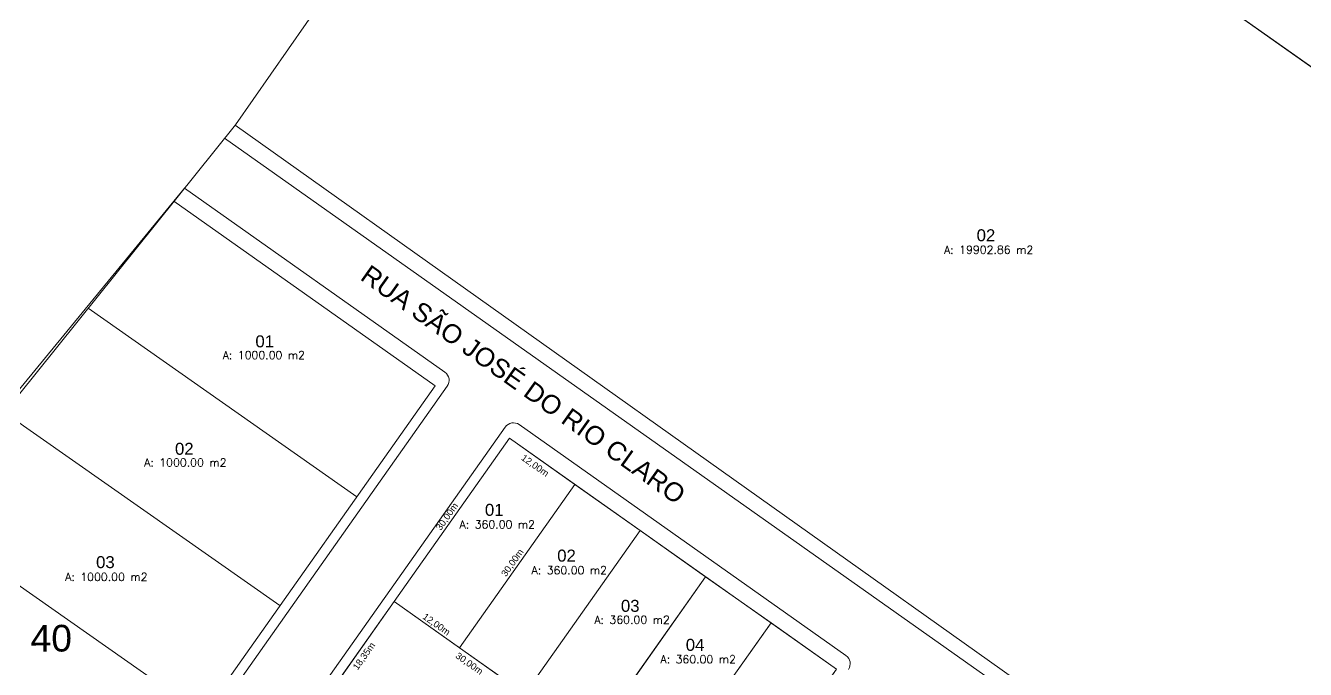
# Model space of a CAD drawing. Header units: metres. Extents: x 3808 to 8215, y 2374 to 6187.
# Drawn here: x 7852.6 to 8044.5, y 5683.1 to 5779.7 of the extents above; entities that cross this region are included whole.
import ezdxf
from ezdxf.enums import TextEntityAlignment as Align

# ---------------------------------------------------------------- set-up
doc = ezdxf.new("R2010")
doc.units = ezdxf.units.M
for name, color, linetype in [('0 - Cotas', 7, 'Continuous'), ('0 - MEIO FIO 2', 251, 'Continuous'), ('ESPECARQ', 7, 'Continuous'), ('Lotes_Existentes', 7, 'Continuous'), ('nlote', 7, 'Continuous'), ('NOME RUA', 7, 'Continuous'), ('n°quadra', 7, 'Continuous'), ('Perimetro_Georreferenciado', 6, 'Continuous'), ('UNIDADE', 7, 'Continuous')]:
    doc.layers.add(name, color=color, linetype=linetype)
doc.layers.add('Lotes_Boundary', color=7, linetype='Continuous', lineweight=30)
doc.layers.add('MEIO_FIO', color=252, linetype='Continuous', lineweight=0)
doc.layers.get('UNIDADE').off()
doc.styles.add('Arial', font='arial.ttf')
doc.styles.add('REGUA100', font='arial.ttf')
doc.styles.add('REGUA60', font='romans.shx', dxfattribs={"width": 1.4})
doc.dimstyles.new('Arqui_3D', dxfattribs={"dimtxt": 1.2, "dimasz": 2.5, "dimexe": 2, "dimexo": 3, "dimgap": 0.98, "dimtad": 1, "dimtoh": 1, "dimrnd": 0.005, "dimtxsty": 'Arial', "dimblk": 'NONE', "dimcen": 0, "dimdle": 4, "dimse1": 1, "dimse2": 1, "dimsd1": 1, "dimsd2": 1, "dimclrt": 256, "dimaunit": 1, "dimadec": 0, "dimazin": 0, "dimtfac": 1, "dimtmove": 2, "dimatfit": 2, "dimldrblk": 'NONE', "dimfxl": 1, "dimtolj": 1, "dimtzin": 0, "dimarcsym": 0})
doc.dimstyles.new('Copy(2) of ISO-25', dxfattribs={"dimtxt": 1, "dimasz": 2.5, "dimexe": 1.25, "dimexo": 0.625, "dimgap": 0.2, "dimtad": 1, "dimtoh": 1, "dimlfac": 1, "dimzin": 1, "dimtxsty": 'Arial', "dimblk": 'NONE', "dimcen": 0, "dimse1": 1, "dimse2": 1, "dimsd1": 1, "dimsd2": 1, "dimclrt": 256, "dimaunit": 1, "dimadec": 3, "dimazin": 0, "dimtfac": 1, "dimtmove": 0, "dimatfit": 3, "dimldrblk": 'NONE', "dimfxl": 1, "dimtolj": 1, "dimtzin": 0, "dimarcsym": 0})

# ---------------------------------------------------------------- blocks, each defined once
blk = doc.blocks.new('INDUNI1')
at = {"color": 0, "lineweight": 0, "style": 'REGUA100', "width": 1.4, "flags": 8}
for tag, p in [('NOME1', (0, 0)), ('NOME2', (0, -4.29))]:
    blk.add_attdef(tag, text='', height=2.5, dxfattribs=at).set_placement(p, align=Align.CENTER)
at = {"layer": 'ESPECARQ', "color": 3, "lineweight": 0, "style": 'REGUA60', "width": 1.4}
blk.add_attdef('AREA', text='', height=25, dxfattribs=at).set_placement((0, -7.81), align=Align.CENTER)
at = {"layer": 'ESPECARQ', "lineweight": 0, "style": 'REGUA60', "width": 1.4, "flags": 8}
for tag, p in [('PISO', (0, -10.31)), ('REVPAR', (0, -12.81)), ('PEDIR', (0, -15.31))]:
    blk.add_attdef(tag, text='', height=1.5, dxfattribs=at).set_placement(p, align=Align.CENTER)
blk = doc.blocks.new('*D9930')
at = {"layer": 'Defpoints', "color": 0, "ltscale": 100, "transparency": 16777216}
for p in [(7824.33, 5690.41), (7867.67, 5660.02), (7867.67, 5660.02)]:
    blk.add_point(p, dxfattribs=at)
at = {"layer": 'Lotes_Existentes', "lineweight": 5, "ltscale": 100, "transparency": 16777216, "insert": (7846.98, 5676.61), "char_height": 1.2, "attachment_point": 5, "rotation": 324.9646, "style": 'Arial'}
blk.add_mtext('\\A1;50,00', dxfattribs=at)
blk = doc.blocks.new('_None')
blk = doc.blocks.new('*D11780')
at = {"layer": 'Defpoints', "color": 0, "transparency": 16777216}
for p in [(7907.86, 5693.29), (7909.41, 5692.19), (7897.27, 5678.3)]:
    blk.add_point(p, dxfattribs=at)
at = {"layer": '0 - Cotas', "lineweight": 5, "transparency": 16777216, "insert": (7903.41, 5685.08), "char_height": 1, "attachment_point": 5, "rotation": 54.7619, "style": 'Arial'}
blk.add_mtext('\\A1;18,35m', dxfattribs=at)
blk = doc.blocks.new('*D11781')
at = {"layer": 'Defpoints', "color": 0, "transparency": 16777216}
for p in [(7907.86, 5693.29), (7931.24, 5674.39), (7932.36, 5675.98)]:
    blk.add_point(p, dxfattribs=at)
at = {"layer": '0 - Cotas', "lineweight": 5, "transparency": 16777216, "insert": (7919.1, 5683.94), "char_height": 1, "attachment_point": 5, "rotation": 324.7619, "style": 'Arial'}
blk.add_mtext('\\A1;30,00m', dxfattribs=at)
blk = doc.blocks.new('*D11782')
at = {"layer": 'Defpoints', "color": 0, "transparency": 16777216}
for p in [(7925.17, 5717.79), (7925.17, 5717.79), (7907.86, 5693.29)]:
    blk.add_point(p, dxfattribs=at)
at = {"layer": '0 - Cotas', "lineweight": 5, "transparency": 16777216, "insert": (7915.86, 5706), "char_height": 1, "attachment_point": 5, "rotation": 54.7619, "style": 'Arial'}
blk.add_mtext('\\A1;30,00m', dxfattribs=at)
blk = doc.blocks.new('*D11790')
at = {"layer": 'Defpoints', "color": 0, "transparency": 16777216}
for p in [(7934.97, 5710.87), (7934.97, 5710.87), (7917.66, 5686.36)]:
    blk.add_point(p, dxfattribs=at)
at = {"layer": '0 - Cotas', "lineweight": 5, "transparency": 16777216, "insert": (7925.66, 5699.08), "char_height": 1, "attachment_point": 5, "rotation": 54.7619, "style": 'Arial'}
blk.add_mtext('\\A1;30,00m', dxfattribs=at)
blk = doc.blocks.new('*D11791')
at = {"layer": 'Defpoints', "color": 0, "transparency": 16777216}
for p in [(7907.86, 5693.29), (7917.66, 5686.36), (7917.66, 5686.36)]:
    blk.add_point(p, dxfattribs=at)
at = {"layer": '0 - Cotas', "lineweight": 5, "transparency": 16777216, "insert": (7914.17, 5689.81), "char_height": 1, "attachment_point": 5, "rotation": 324.7619, "style": 'Arial'}
blk.add_mtext('\\A1;12,00m', dxfattribs=at)
blk = doc.blocks.new('*D11792')
at = {"layer": 'Defpoints', "color": 0, "transparency": 16777216}
for p in [(7925.17, 5717.79), (7934.97, 5710.87), (7933.81, 5709.22)]:
    blk.add_point(p, dxfattribs=at)
at = {"layer": '0 - Cotas', "lineweight": 5, "transparency": 16777216, "insert": (7928.96, 5713.63), "char_height": 1, "attachment_point": 5, "rotation": 324.7619, "style": 'Arial'}
blk.add_mtext('\\A1;12,00m', dxfattribs=at)

msp = doc.modelspace()

# ---------------------------------------------------------------- linework, layer by layer
at = {"layer": '0 - MEIO FIO 2', "lineweight": 5}
msp.add_arc((7318.978, 6040.302), 591.257, 331.842434, 338.793706, dxfattribs=at)
at = {"layer": 'Lotes_Boundary', "lineweight": 5, "ltscale": 100, "flags": 128}
msp.add_lwpolyline([(7984.132, 5908.548), (7941.283, 5846.991), (8103.634, 5732.346), (8148.279, 5792.634)], close=True, dxfattribs=at)
at = {"layer": 'Lotes_Boundary', "lineweight": 5, "flags": 128}
for points in [[(7934.972, 5710.867), (7925.171, 5717.791), (7907.862, 5693.288), (7917.663, 5686.364)], [(7944.773, 5703.943), (7934.972, 5710.867), (7917.663, 5686.364), (7927.464, 5679.44)], [(7954.574, 5697.019), (7944.773, 5703.943), (7927.464, 5679.44), (7937.265, 5672.517)], [(7964.375, 5690.096), (7954.574, 5697.019), (7937.265, 5672.517), (7947.066, 5665.593)], [(7927.464, 5679.44), (7917.663, 5686.364), (7907.862, 5693.288), (7897.274, 5678.3), (7921.777, 5660.991), (7923.696, 5663.707), (7932.364, 5675.978)], [(7974.177, 5683.172), (7964.375, 5690.096), (7947.066, 5665.593), (7956.867, 5658.669)]]:
    msp.add_lwpolyline(points, close=True, dxfattribs=at)
at = {"layer": 'Lotes_Existentes', "lineweight": 5}
for p, q in [((8038.213, 5986.24), (7884.083, 5764.818)), ((7941.283, 5846.991), (8103.634, 5732.346)), ((7884.083, 5764.818), (7799.229, 5659.157)), ((8044.855, 5650.469), (7884.012, 5764.729)), ((7914.039, 5725.655), (7874.859, 5753.332)), ((7902.292, 5709.027), (7861.978, 5737.292)), ((7879.213, 5676.356), (7914.039, 5725.655)), ((7890.753, 5692.691), (7849.428, 5721.665)), ((7907.862, 5693.288), (7925.171, 5717.791)), ((7974.177, 5683.172), (7925.171, 5717.791)), ((7934.972, 5710.867), (7917.663, 5686.364)), ((7879.213, 5676.356), (7836.878, 5706.038)), ((7944.773, 5703.943), (7927.464, 5679.44)), ((7954.574, 5697.019), (7937.265, 5672.517)), ((7907.862, 5693.288), (7886.686, 5663.312)), ((7956.867, 5658.669), (7907.862, 5693.288)), ((7964.375, 5690.096), (7947.066, 5665.593)), ((7956.867, 5658.669), (7974.177, 5683.172))]:
    msp.add_line(p, q, dxfattribs=at)
at = {"layer": 'MEIO_FIO', "lineweight": 5}
for p, q in [((8044.503, 5648.294), (7882.444, 5762.776)), ((7225.079, 4962.93), (7876.427, 5755.285)), ((7915.481, 5727.696), (7876.427, 5755.285)), ((7845.82, 5626.484), (7915.841, 5725.606)), ((7854.529, 5620.391), (7924.523, 5719.473)), ((7975.619, 5685.214), (7926.613, 5719.832))]:
    msp.add_line(p, q, dxfattribs=at)
for centre, start, end in [((7914.616, 5726.471), 324.76194, 54.76194), ((7925.748, 5718.607), 54.76194, 144.76194), ((7974.754, 5683.989), 324.76194, 54.76194)]:
    msp.add_arc(centre, 1.5, start, end, dxfattribs=at)
at = {"layer": 'Perimetro_Georreferenciado', "lineweight": 5}
msp.add_line((7884.083, 5764.818), (8038.213, 5986.24), dxfattribs=at)

# ---------------------------------------------------------------- block references
at = {"layer": 'UNIDADE', "lineweight": 5}
ref = msp.add_blockref('INDUNI1', (7997.014, 5751.709), dxfattribs=dict(at, xscale=0.8, yscale=0.8, zscale=0.05))
ref.add_attrib('AREA', 'A: 19902.86 m2', dxfattribs={"layer": 'ESPECARQ', "lineweight": 0, "height": 1.2, "style": 'REGUA60'}).set_placement((7997.014, 5745.458), align=Align.CENTER)
ref = msp.add_blockref('INDUNI1', (7888.332, 5735.913), dxfattribs=dict(at, xscale=0.8, yscale=0.8, zscale=0.5))
ref.add_attrib('AREA', 'A: 1000.00 m2', dxfattribs={"layer": 'ESPECARQ', "lineweight": 0, "height": 1.2, "style": 'REGUA60'}).set_placement((7888.332, 5729.663), align=Align.CENTER)
ref = msp.add_blockref('INDUNI1', (7876.56, 5719.802), dxfattribs=dict(at, xscale=0.8, yscale=0.8, zscale=0.5))
ref.add_attrib('AREA', 'A: 1000.00 m2', dxfattribs={"layer": 'ESPECARQ', "lineweight": 0, "height": 1.2, "style": 'REGUA60'}).set_placement((7876.56, 5713.551), align=Align.CENTER)
ref = msp.add_blockref('INDUNI1', (7923.336, 5710.51), dxfattribs=dict(at, xscale=0.8, yscale=0.8, zscale=0.05))
ref.add_attrib('AREA', 'A: 360.00 m2', dxfattribs={"layer": 'ESPECARQ', "lineweight": 0, "height": 1.2, "style": 'REGUA60'}).set_placement((7923.336, 5704.26), align=Align.CENTER)
ref = msp.add_blockref('INDUNI1', (7864.714, 5702.652), dxfattribs=dict(at, xscale=0.8, yscale=0.8, zscale=0.5))
ref.add_attrib('AREA', 'A: 1000.00 m2', dxfattribs={"layer": 'ESPECARQ', "lineweight": 0, "height": 1.2, "style": 'REGUA60'}).set_placement((7864.714, 5696.401), align=Align.CENTER)
ref = msp.add_blockref('INDUNI1', (7934.131, 5703.647), dxfattribs=dict(at, xscale=0.8, yscale=0.8, zscale=0.05))
ref.add_attrib('AREA', 'A: 360.00 m2', dxfattribs={"layer": 'ESPECARQ', "lineweight": 0, "height": 1.2, "style": 'REGUA60'}).set_placement((7934.131, 5697.396), align=Align.CENTER)
ref = msp.add_blockref('INDUNI1', (7943.546, 5696.216), dxfattribs=dict(at, xscale=0.8, yscale=0.8, zscale=0.05))
ref.add_attrib('AREA', 'A: 360.00 m2', dxfattribs={"layer": 'ESPECARQ', "lineweight": 0, "height": 1.2, "style": 'REGUA60'}).set_placement((7943.546, 5689.966), align=Align.CENTER)
ref = msp.add_blockref('INDUNI1', (7953.462, 5690.294), dxfattribs=dict(at, xscale=0.8, yscale=0.8, zscale=0.05))
ref.add_attrib('AREA', 'A: 360.00 m2', dxfattribs={"layer": 'ESPECARQ', "lineweight": 0, "height": 1.2, "style": 'REGUA60'}).set_placement((7953.462, 5684.043), align=Align.CENTER)

# ---------------------------------------------------------------- texts
at = {"layer": 'nlote', "lineweight": 5, "style": 'Arial'}
for s, p in [('02', (7995.208, 5747.331)), ('01', (7887.064, 5731.423)), ('02', (7875.008, 5715.31)), ('01', (7921.481, 5706.152)), ('03', (7863.175, 5698.31)), ('02', (7932.318, 5699.289)), ('03', (7941.871, 5691.757)), ('04', (7951.593, 5685.905))]:
    msp.add_text(s, height=1.8, dxfattribs=at).set_placement(p)
at = {"layer": 'NOME RUA', "linetype": 'Continuous', "lineweight": 5, "style": 'Arial'}
msp.add_text('RUA SÃO JOSÉ DO RIO CLARO', height=2.8, rotation=324.51813, dxfattribs=at).set_placement((7902.625, 5741.679))
at = {"layer": 'n°quadra', "lineweight": 5, "style": 'Arial'}
msp.add_text('40', height=4, rotation=0.02799, dxfattribs=at).set_placement((7853.35, 5685.803))

# ---------------------------------------------------------------- dimensions: what is measured, and where the dimension line sits
at = {"layer": '0 - Cotas', "lineweight": 5}
for base, p1, p2, angle, picture, middle in [((7925.171, 5717.791), (7907.862, 5693.288), (7925.171, 5717.791), 54.76194, '*D11782', (7916.516, 5705.539)), ((7933.809, 5709.22), (7925.171, 5717.791), (7934.972, 5710.867), 324.76194, '*D11792', (7928.496, 5712.973)), ((7934.972, 5710.867), (7917.663, 5686.364), (7934.972, 5710.867), 54.76194, '*D11790', (7926.317, 5698.615)), ((7909.414, 5692.191), (7897.274, 5678.3), (7907.862, 5693.288), 54.76194, '*D11780', (7904.067, 5684.622)), ((7931.24, 5674.387), (7907.862, 5693.288), (7932.364, 5675.978), 324.76194, '*D11781', (7918.636, 5683.291)), ((7917.663, 5686.364), (7907.862, 5693.288), (7917.663, 5686.364), 324.76194, '*D11791', (7913.706, 5689.159))]:
    dim = msp.add_linear_dim(base=base, p1=p1, p2=p2, angle=angle, dimstyle='Copy(2) of ISO-25', override={"dimpost": 'm'}, dxfattribs=at)
    dim.commit()
    dim.dimension.update_dxf_attribs({"geometry": picture, "text_midpoint": middle, "dimtype": 161})
at = {"layer": 'Lotes_Existentes', "lineweight": 5, "ltscale": 100}
dim = msp.add_aligned_dim(p1=(7824.329, 5690.411), p2=(7867.674, 5660.021), distance=0, text='50,00', dimstyle='Arqui_3D', override={"dimscale": 0, "dimpost": 'm', "dimtix": 0, "dimtofl": 1, "dimtmove": 2, "dimatfit": 2}, dxfattribs=at)
dim.commit()
dim.dimension.update_dxf_attribs({"geometry": '*D9930', "text_midpoint": (7846.978, 5676.609)})

doc.saveas('drawing.dxf')
